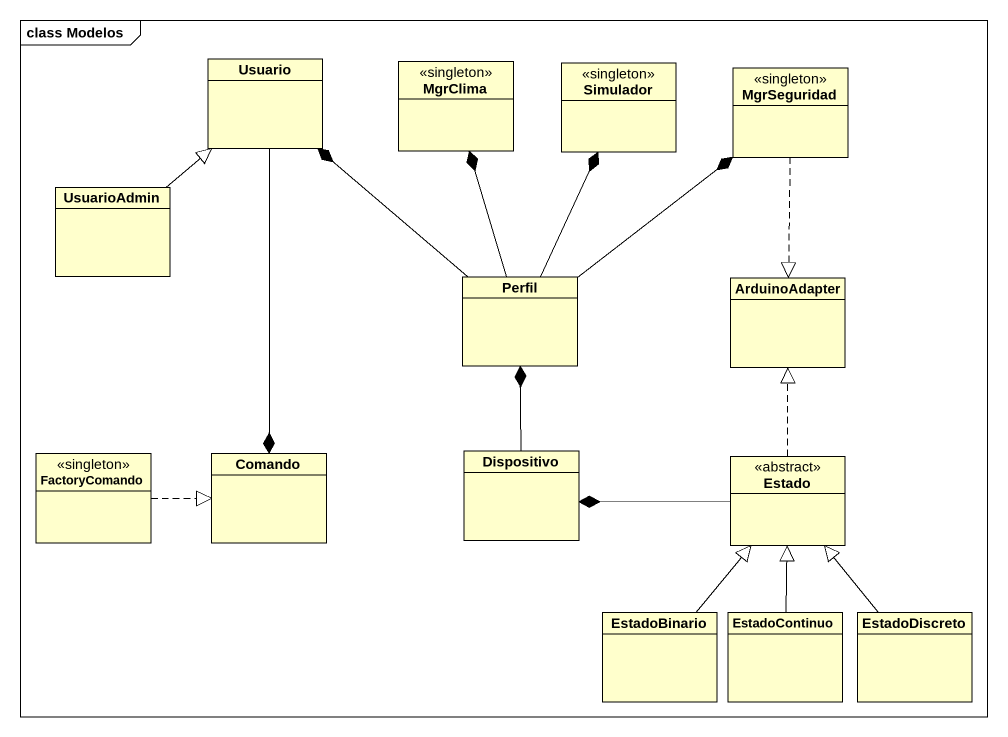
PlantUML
@startuml
mainframe class Modelos
hide circle
hide empty members
class Usuario
class MgrClima <<singleton>>
class Simulador <<singleton>>
class MgrSeguridad <<singleton>>
class UsuarioAdmin
class Perfil
class ArduinoAdapter
class FactoryComando <<singleton>>
class Comando
class Dispositivo
class Estado <<abstract>>
class EstadoBinario
class EstadoContinuo
class EstadoDiscreto
Usuario --* Comando
MgrSeguridad ..|> ArduinoAdapter
UsuarioAdmin -up-|> Usuario
Perfil -up-* Usuario
Perfil -up-* MgrClima
Perfil -up-* Simulador
Perfil -up-* MgrSeguridad
FactoryComando .right.|> Comando
Dispositivo -up-* Perfil
Estado .up.|> ArduinoAdapter
Estado -left-* Dispositivo
EstadoBinario -up-|> Estado
EstadoContinuo -up-|> Estado
EstadoDiscreto -up-|> Estado
@enduml
